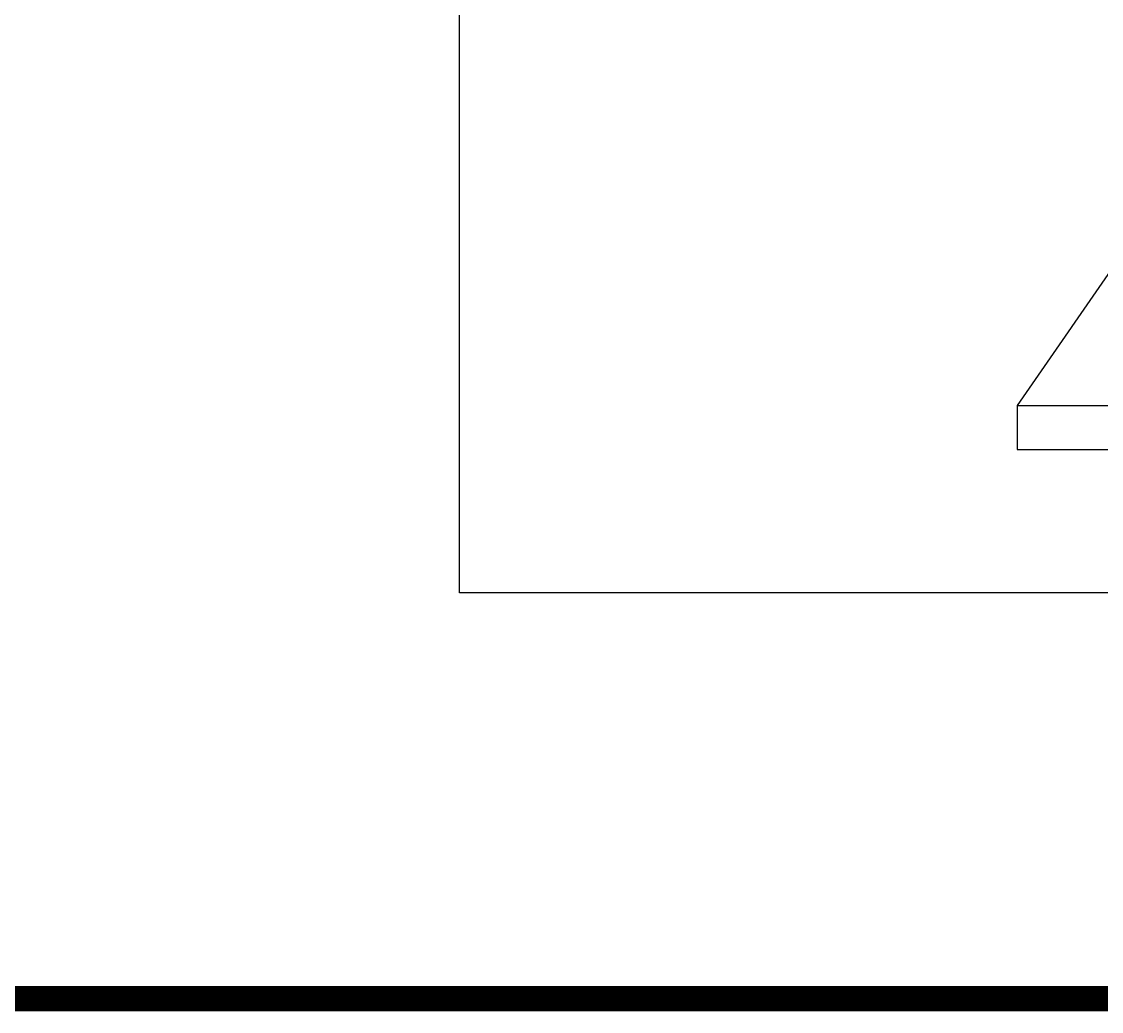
# Model space of a CAD drawing. Header units: millimetres. Extents: x 1282755 to 1285234, y -1758265 to -1757672.
# Drawn here: x 1282869.55 to 1282888.14, y -1758020.38 to -1758003.35 of the extents above; entities that cross this region are included whole.
import ezdxf

# ---------------------------------------------------------------- set-up
doc = ezdxf.new("R2010")
doc.units = ezdxf.units.MM
doc.layers.add('MR', color=7, linetype='Continuous')

# ---------------------------------------------------------------- blocks, each defined once
blk = doc.blocks.new('CCMS(구성도)')
at = {"layer": 'MR', "color": 0}
for p, q in [((-370232.1, 60199.2), (-370433.4, 59908.2)), ((-370433.4, 59908.2), (-368740.5, 59908.2)), ((-370433.4, 59908.2), (-370433.4, 59864.8)), ((-370433.4, 59864.8), (-368740.5, 59864.8))]:
    blk.add_line(p, q, dxfattribs=at)

msp = doc.modelspace()

# ---------------------------------------------------------------- linework, layer by layer
at = {"layer": 'MR', "color": 1, "linetype": 'Continuous'}
for p, q in [((1282877.089, -1758013.183), (1282877.089, -1757964.732)), ((1282943.147, -1758013.183), (1282877.089, -1758013.183))]:
    msp.add_line(p, q, dxfattribs=at)
at = {"layer": 'MR', "color": 0, "const_width": 0.434}
msp.add_lwpolyline([(1283084.081, -1758020.165), (1282861.55, -1758020.165)], dxfattribs=at)

# ---------------------------------------------------------------- block references
at = {"layer": 'MR', "color": 7, "xscale": 0.01750610032309428, "yscale": 0.01750610032309428, "zscale": 0.01750610032309428}
msp.add_blockref('CCMS(구성도)', (1289371.535, -1759058.717), dxfattribs=at)

doc.saveas('drawing.dxf')
